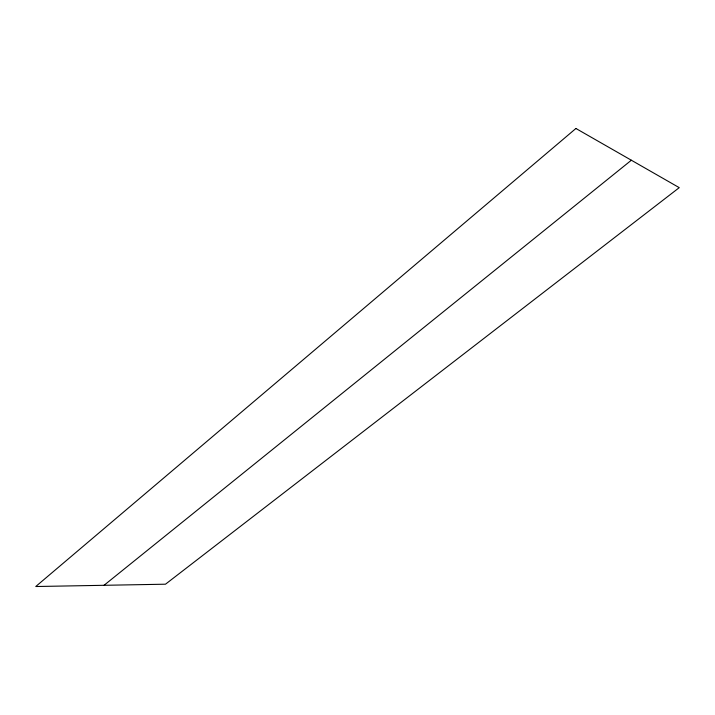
<?xml version="1.0" encoding="UTF-8"?>
<svg xmlns="http://www.w3.org/2000/svg" width="715" height="715" viewBox="0 0 715 715"><rect width="100%" height="100%" fill="white"/><g stroke="black" fill="none" stroke-linecap="round" stroke-linejoin="round"><path stroke-width="1.07" d="M104.033 585.299L631.354 160.223M575.915 128.477L35.75 586.523L165.487 584.2L679.25 187.652L575.915 128.477"/></g></svg>
